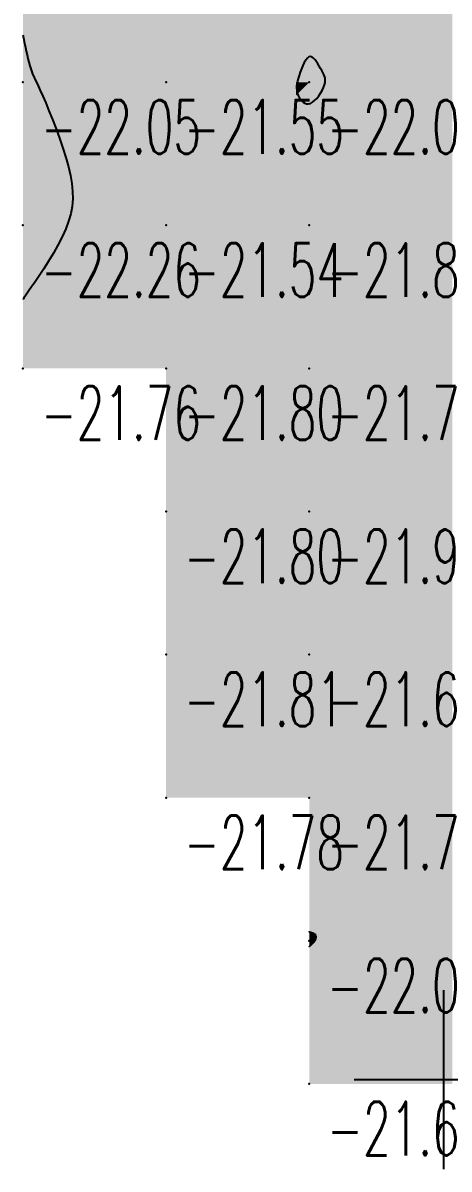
# Model space of a CAD drawing. Header units: millimetres. Extents: x 88261 to 90953, y 390274 to 392322.
# Drawn here: x 88970.2 to 89000, y 391491.3 to 391571.4 of the extents above; entities that cross this region are included whole.
import ezdxf
from ezdxf.enums import TextEntityAlignment as Align

# ---------------------------------------------------------------- set-up
doc = ezdxf.new("R2010")
doc.units = ezdxf.units.MM
doc.header["$LTSCALE"] = 25
for name, color, linetype in [('Carroyage(1)_Croix', 7, 'Continuous'), ('CN_03_00', 7, 'Continuous'), ('COTEAlt', 7, 'Continuous'), ('TN_COLORIAGE', 7, 'Continuous')]:
    doc.layers.add(name, color=color, linetype=linetype)
doc.styles.add('Simplex 1.0', font='Simplex.shx', dxfattribs={"width": 0.99, "height": 2.5})
doc.styles.get("Standard").update_dxf_attribs({"font": 'times.ttf'})

# ---------------------------------------------------------------- blocks, each defined once
blk = doc.blocks.new('COTE')
at = {"color": 0}
blk.add_point((0, 0), dxfattribs=at)
at = {"layer": 'COTEAlt'}
blk.add_attdef('ALT', text='', height=3.75, dxfattribs=at).set_placement((1.25, -1.25), align=Align.TOP_LEFT)

msp = doc.modelspace()

# ---------------------------------------------------------------- linework, layer by layer
at = {"layer": 'Carroyage(1)_Croix'}
for p, q in [((88999.65, 391491.29), (88999.65, 391503.79)), ((88993.4, 391497.54), (89005.9, 391497.54))]:
    msp.add_line(p, q, dxfattribs=at)
at = {"layer": 'CN_03_00', "elevation": -22, "flags": 128}
for points in [[(88970.249, 391570.519), (88970.249, 391570.518), (88970.25, 391570.512), (88970.254, 391570.495), (88970.261, 391570.462), (88970.272, 391570.408), (88970.289, 391570.328), (88970.312, 391570.216), (88970.343, 391570.066), (88970.383, 391569.877), (88970.43, 391569.655), (88970.483, 391569.41), (88970.541, 391569.15), (88970.603, 391568.886), (88970.667, 391568.628), (88970.732, 391568.383), (88970.797, 391568.163), (88970.861, 391567.972), (88970.928, 391567.8), (88971.001, 391567.629), (88971.087, 391567.446), (88971.188, 391567.234), (88971.309, 391566.978), (88971.456, 391566.663), (88971.631, 391566.272), (88971.838, 391565.795), (88972.068, 391565.245), (88972.314, 391564.638), (88972.565, 391563.989), (88972.812, 391563.317), (88973.045, 391562.638), (88973.256, 391561.968), (88973.435, 391561.325), (88973.573, 391560.72), (88973.669, 391560.149), (88973.72, 391559.605), (88973.724, 391559.078), (88973.68, 391558.561), (88973.585, 391558.045), (88973.439, 391557.521), (88973.24, 391556.982), (88972.988, 391556.422), (88972.695, 391555.85), (88972.374, 391555.281), (88972.04, 391554.728), (88971.706, 391554.202), (88971.386, 391553.718), (88971.095, 391553.289), (88970.845, 391552.927), (88970.649, 391552.642), (88970.501, 391552.428), (88970.394, 391552.275), (88970.323, 391552.172), (88970.28, 391552.11), (88970.258, 391552.078), (88970.25, 391552.066), (88970.249, 391552.065)], [(88990.249, 391507.866), (88990.249, 391507.866), (88990.25, 391507.865), (88990.253, 391507.865), (88990.259, 391507.863), (88990.269, 391507.86), (88990.283, 391507.856), (88990.304, 391507.851), (88990.331, 391507.843), (88990.365, 391507.834), (88990.405, 391507.822), (88990.448, 391507.807), (88990.494, 391507.788), (88990.539, 391507.766), (88990.582, 391507.739), (88990.62, 391507.708), (88990.653, 391507.671), (88990.677, 391507.63), (88990.694, 391507.583), (88990.703, 391507.533), (88990.704, 391507.479), (88990.698, 391507.424), (88990.684, 391507.367), (88990.664, 391507.31), (88990.637, 391507.253), (88990.603, 391507.198), (88990.564, 391507.145), (88990.522, 391507.094), (88990.479, 391507.046), (88990.436, 391507.002), (88990.395, 391506.963), (88990.357, 391506.929), (88990.325, 391506.9), (88990.3, 391506.878), (88990.281, 391506.861), (88990.267, 391506.849), (88990.258, 391506.841), (88990.253, 391506.836), (88990.25, 391506.833), (88990.249, 391506.832), (88990.249, 391506.832)]]:
    msp.add_lwpolyline(points, dxfattribs=at)
msp.add_lwpolyline([(88991.356, 391567.215), (88991.366, 391567.369), (88991.353, 391567.513), (88991.319, 391567.65), (88991.267, 391567.784), (88991.202, 391567.919), (88991.125, 391568.057), (88991.041, 391568.204), (88990.951, 391568.36), (88990.858, 391568.519), (88990.761, 391568.67), (88990.661, 391568.806), (88990.557, 391568.916), (88990.452, 391568.991), (88990.344, 391569.022), (88990.234, 391568.999), (88990.123, 391568.917), (88990.013, 391568.783), (88989.905, 391568.608), (88989.803, 391568.402), (88989.706, 391568.177), (88989.619, 391567.943), (88989.542, 391567.712), (88989.478, 391567.493), (88989.429, 391567.295), (88989.394, 391567.118), (88989.373, 391566.958), (88989.368, 391566.812), (88989.376, 391566.676), (88989.399, 391566.548), (88989.436, 391566.423), (88989.487, 391566.299), (88989.552, 391566.173), (88989.63, 391566.051), (88989.72, 391565.939), (88989.822, 391565.844), (88989.935, 391565.771), (88990.057, 391565.727), (88990.189, 391565.719), (88990.329, 391565.753), (88990.476, 391565.833), (88990.626, 391565.953), (88990.774, 391566.104), (88990.915, 391566.279), (88991.045, 391566.469), (88991.159, 391566.665), (88991.251, 391566.86), (88991.318, 391567.046), (88991.356, 391567.215)], close=True, dxfattribs=at)
at = {"layer": 'TN_COLORIAGE', "color": 233}
for points in [[(88970.249, 391570.519, -21.139), (88970.815, 391567.805, -21.139), (88970.249, 391577.239, -21.139), (88980.249, 391577.239, -21.139)], [(88971.274, 391567.239, -21.139), (88970.815, 391567.805, -21.139), (88980.249, 391567.239, -21.139), (88980.249, 391577.239, -21.139)], [(88990.249, 391569.67, -21.548), (88989.321, 391567.239, -21.548), (88990.249, 391577.239, -21.548), (88980.249, 391567.239, -21.548)], [(88980.249, 391577.239, -21.856), (88980.249, 391567.239, -21.856), (88990.249, 391577.239, -21.856)], [(88990.249, 391569.67, -21.495), (88991.088, 391568.079, -21.495), (88990.249, 391577.239, -21.495), (89000.249, 391577.239, -21.495)], [(88991.643, 391567.239, -21.495), (88991.088, 391568.079, -21.495), (89000.249, 391567.239, -21.495), (89000.249, 391577.239, -21.495)], [(88971.274, 391567.239, -21.548), (88973.877, 391560.867, -21.548), (88980.249, 391567.239, -21.548)], [(88973.877, 391560.867, -21.538), (88973.829, 391557.239, -21.538), (88980.249, 391567.239, -21.538), (88980.249, 391557.239, -21.538)], [(88989.321, 391567.239, -21.538), (88989.338, 391566.328, -21.538), (88980.249, 391567.239, -21.538), (88980.249, 391557.239, -21.538)], [(88990.249, 391557.239, -21.714), (89000.249, 391557.239, -21.714), (89000.249, 391567.239, -21.714)], [(88990.249, 391565.238, -21.714), (88991.643, 391567.239, -21.714), (88990.249, 391557.239, -21.714), (89000.249, 391567.239, -21.714)], [(88990.249, 391565.238, -21.538), (88989.338, 391566.328, -21.538), (88990.249, 391557.239, -21.538), (88980.249, 391557.239, -21.538)], [(88970.249, 391552.065, -21.538), (88973.829, 391557.239, -21.538), (88970.249, 391547.239, -21.538), (88980.249, 391557.239, -21.538)], [(88970.249, 391547.239, -21.538), (88980.249, 391547.239, -21.538), (88980.249, 391557.239, -21.538)], [(88980.249, 391547.239, -21.815), (88990.249, 391547.239, -21.815), (88990.249, 391557.239, -21.815)], [(88980.249, 391557.239, -21.815), (88980.249, 391547.239, -21.815), (88990.249, 391557.239, -21.815)], [(88990.249, 391547.239, -21.766), (89000.249, 391547.239, -21.766), (89000.249, 391557.239, -21.766)], [(88990.249, 391557.239, -21.766), (88990.249, 391547.239, -21.766), (89000.249, 391557.239, -21.766)], [(88980.249, 391547.239, -21.696), (88980.249, 391537.239, -21.696), (88990.249, 391547.239, -21.696)], [(88980.249, 391537.239, -21.696), (88990.249, 391537.239, -21.696), (88990.249, 391547.239, -21.696)], [(88990.249, 391537.239, -21.596), (89000.249, 391537.239, -21.596), (89000.249, 391547.239, -21.596)], [(88990.249, 391547.239, -21.596), (88990.249, 391537.239, -21.596), (89000.249, 391547.239, -21.596)], [(88980.249, 391537.239, -21.912), (88980.249, 391527.239, -21.912), (88990.249, 391537.239, -21.912)], [(88980.249, 391527.239, -21.912), (88990.249, 391527.239, -21.912), (88990.249, 391537.239, -21.912)], [(88990.249, 391537.239, -21.647), (88990.249, 391527.239, -21.647), (89000.249, 391537.239, -21.647)], [(88990.249, 391527.239, -21.647), (89000.249, 391527.239, -21.647), (89000.249, 391537.239, -21.647)], [(88980.249, 391527.239, -21.626), (88980.249, 391517.239, -21.626), (88990.249, 391527.239, -21.626)], [(88980.249, 391517.239, -21.626), (88990.249, 391517.239, -21.626), (88990.249, 391527.239, -21.626)], [(88990.249, 391517.239, -21.667), (89000.249, 391517.239, -21.667), (89000.249, 391527.239, -21.667)], [(88990.249, 391527.239, -21.667), (88990.249, 391517.239, -21.667), (89000.249, 391527.239, -21.667)], [(88990.249, 391507.866, -21.692), (88990.74, 391507.731, -21.692), (88990.249, 391517.239, -21.692), (89000.249, 391517.239, -21.692)], [(88990.74, 391507.731, -21.669), (88990.708, 391507.239, -21.669), (89000.249, 391517.239, -21.669), (89000.249, 391507.239, -21.669)], [(88990.708, 391507.239, -21.625), (88990.249, 391506.832, -21.625), (89000.249, 391507.239, -21.625), (88990.249, 391497.239, -21.625)], [(88990.249, 391497.239, -21.669), (89000.249, 391497.239, -21.669), (89000.249, 391507.239, -21.669)]]:
    msp.add_solid(points, dxfattribs=at)
at = {"layer": 'TN_COLORIAGE', "color": 243}
for points in [[(88970.815, 391567.805, -22.052), (88970.249, 391570.519, -22.052), (88970.249, 391567.239, -22.052)], [(88989.321, 391567.239, -22.046), (88990.249, 391569.67, -22.046), (88990.249, 391567.239, -22.046)], [(88991.088, 391568.079, -22.046), (88990.249, 391569.67, -22.046), (88990.249, 391567.239, -22.046)], [(88970.815, 391567.805, -22.052), (88971.274, 391567.239, -22.052), (88970.249, 391567.239, -22.052)], [(88991.088, 391568.079, -22.046), (88991.643, 391567.239, -22.046), (88990.249, 391567.239, -22.046)], [(88970.249, 391557.239, -22), (88973.877, 391560.867, -22), (88970.249, 391567.239, -22), (88971.274, 391567.239, -22)], [(88989.338, 391566.328, -22.046), (88989.321, 391567.239, -22.046), (88990.249, 391567.239, -22.046)], [(88989.338, 391566.328, -22.046), (88990.249, 391565.238, -22.046), (88990.249, 391567.239, -22.046)], [(88991.643, 391567.239, -22.046), (88990.249, 391565.238, -22.046), (88990.249, 391567.239, -22.046)], [(88973.829, 391557.239, -22.257), (88973.877, 391560.867, -22.257), (88970.249, 391557.239, -22.257)], [(88973.829, 391557.239, -22.257), (88970.249, 391552.065, -22.257), (88970.249, 391557.239, -22.257)], [(88990.74, 391507.731, -22.016), (88990.249, 391507.866, -22.016), (88990.249, 391507.239, -22.016)], [(88990.708, 391507.239, -22.016), (88990.74, 391507.731, -22.016), (88990.249, 391507.239, -22.016)], [(88990.249, 391506.832, -22.016), (88990.708, 391507.239, -22.016), (88990.249, 391507.239, -22.016)]]:
    msp.add_solid(points, dxfattribs=at)

# ---------------------------------------------------------------- block references
at = {"layer": 'COTEAlt'}
ref = msp.add_blockref('COTE', (88970.249, 391567.239), dxfattribs=at)
ref.add_attrib('ALT', '-22.05', dxfattribs={"height": 3.75, "style": 'Simplex 1.0', "width": 0.6}).set_placement((88971.499, 391565.989), align=Align.TOP_LEFT)
ref = msp.add_blockref('COTE', (88980.249, 391567.239), dxfattribs=at)
ref.add_attrib('ALT', '-21.55', dxfattribs={"height": 3.75, "style": 'Simplex 1.0', "width": 0.6}).set_placement((88981.499, 391565.989), align=Align.TOP_LEFT)
ref = msp.add_blockref('COTE', (88990.249, 391567.239), dxfattribs=at)
ref.add_attrib('ALT', '-22.05', dxfattribs={"height": 3.75, "style": 'Simplex 1.0', "width": 0.6}).set_placement((88991.499, 391565.989), align=Align.TOP_LEFT)
ref = msp.add_blockref('COTE', (88970.249, 391557.239), dxfattribs=at)
ref.add_attrib('ALT', '-22.26', dxfattribs={"height": 3.75, "style": 'Simplex 1.0', "width": 0.6}).set_placement((88971.499, 391555.989), align=Align.TOP_LEFT)
ref = msp.add_blockref('COTE', (88980.249, 391557.239), dxfattribs=at)
ref.add_attrib('ALT', '-21.54', dxfattribs={"height": 3.75, "style": 'Simplex 1.0', "width": 0.6}).set_placement((88981.499, 391555.989), align=Align.TOP_LEFT)
ref = msp.add_blockref('COTE', (88990.249, 391557.239), dxfattribs=at)
ref.add_attrib('ALT', '-21.82', dxfattribs={"height": 3.75, "style": 'Simplex 1.0', "width": 0.6}).set_placement((88991.499, 391555.989), align=Align.TOP_LEFT)
ref = msp.add_blockref('COTE', (88970.249, 391547.239), dxfattribs=at)
ref.add_attrib('ALT', '-21.76', dxfattribs={"height": 3.75, "style": 'Simplex 1.0', "width": 0.6}).set_placement((88971.499, 391545.989), align=Align.TOP_LEFT)
ref = msp.add_blockref('COTE', (88980.249, 391547.239), dxfattribs=at)
ref.add_attrib('ALT', '-21.80', dxfattribs={"height": 3.75, "style": 'Simplex 1.0', "width": 0.6}).set_placement((88981.499, 391545.989), align=Align.TOP_LEFT)
ref = msp.add_blockref('COTE', (88990.249, 391547.239), dxfattribs=at)
ref.add_attrib('ALT', '-21.70', dxfattribs={"height": 3.75, "style": 'Simplex 1.0', "width": 0.6}).set_placement((88991.499, 391545.989), align=Align.TOP_LEFT)
ref = msp.add_blockref('COTE', (88980.249, 391537.239), dxfattribs=at)
ref.add_attrib('ALT', '-21.80', dxfattribs={"height": 3.75, "style": 'Simplex 1.0', "width": 0.6}).set_placement((88981.499, 391535.989), align=Align.TOP_LEFT)
ref = msp.add_blockref('COTE', (88990.249, 391537.239), dxfattribs=at)
ref.add_attrib('ALT', '-21.91', dxfattribs={"height": 3.75, "style": 'Simplex 1.0', "width": 0.6}).set_placement((88991.499, 391535.989), align=Align.TOP_LEFT)
ref = msp.add_blockref('COTE', (88980.249, 391527.239), dxfattribs=at)
ref.add_attrib('ALT', '-21.81', dxfattribs={"height": 3.75, "style": 'Simplex 1.0', "width": 0.6}).set_placement((88981.499, 391525.989), align=Align.TOP_LEFT)
ref = msp.add_blockref('COTE', (88990.249, 391527.239), dxfattribs=at)
ref.add_attrib('ALT', '-21.63', dxfattribs={"height": 3.75, "style": 'Simplex 1.0', "width": 0.6}).set_placement((88991.499, 391525.989), align=Align.TOP_LEFT)
ref = msp.add_blockref('COTE', (88980.249, 391517.239), dxfattribs=at)
ref.add_attrib('ALT', '-21.78', dxfattribs={"height": 3.75, "style": 'Simplex 1.0', "width": 0.6}).set_placement((88981.499, 391515.989), align=Align.TOP_LEFT)
ref = msp.add_blockref('COTE', (88990.249, 391517.239), dxfattribs=at)
ref.add_attrib('ALT', '-21.76', dxfattribs={"height": 3.75, "style": 'Simplex 1.0', "width": 0.6}).set_placement((88991.499, 391515.989), align=Align.TOP_LEFT)
ref = msp.add_blockref('COTE', (88990.249, 391507.239), dxfattribs=at)
ref.add_attrib('ALT', '-22.02', dxfattribs={"height": 3.75, "style": 'Simplex 1.0', "width": 0.6}).set_placement((88991.499, 391505.989), align=Align.TOP_LEFT)
ref = msp.add_blockref('COTE', (88990.249, 391497.239), dxfattribs=at)
ref.add_attrib('ALT', '-21.62', dxfattribs={"height": 3.75, "style": 'Simplex 1.0', "width": 0.6}).set_placement((88991.499, 391495.989), align=Align.TOP_LEFT)

doc.saveas('drawing.dxf')
